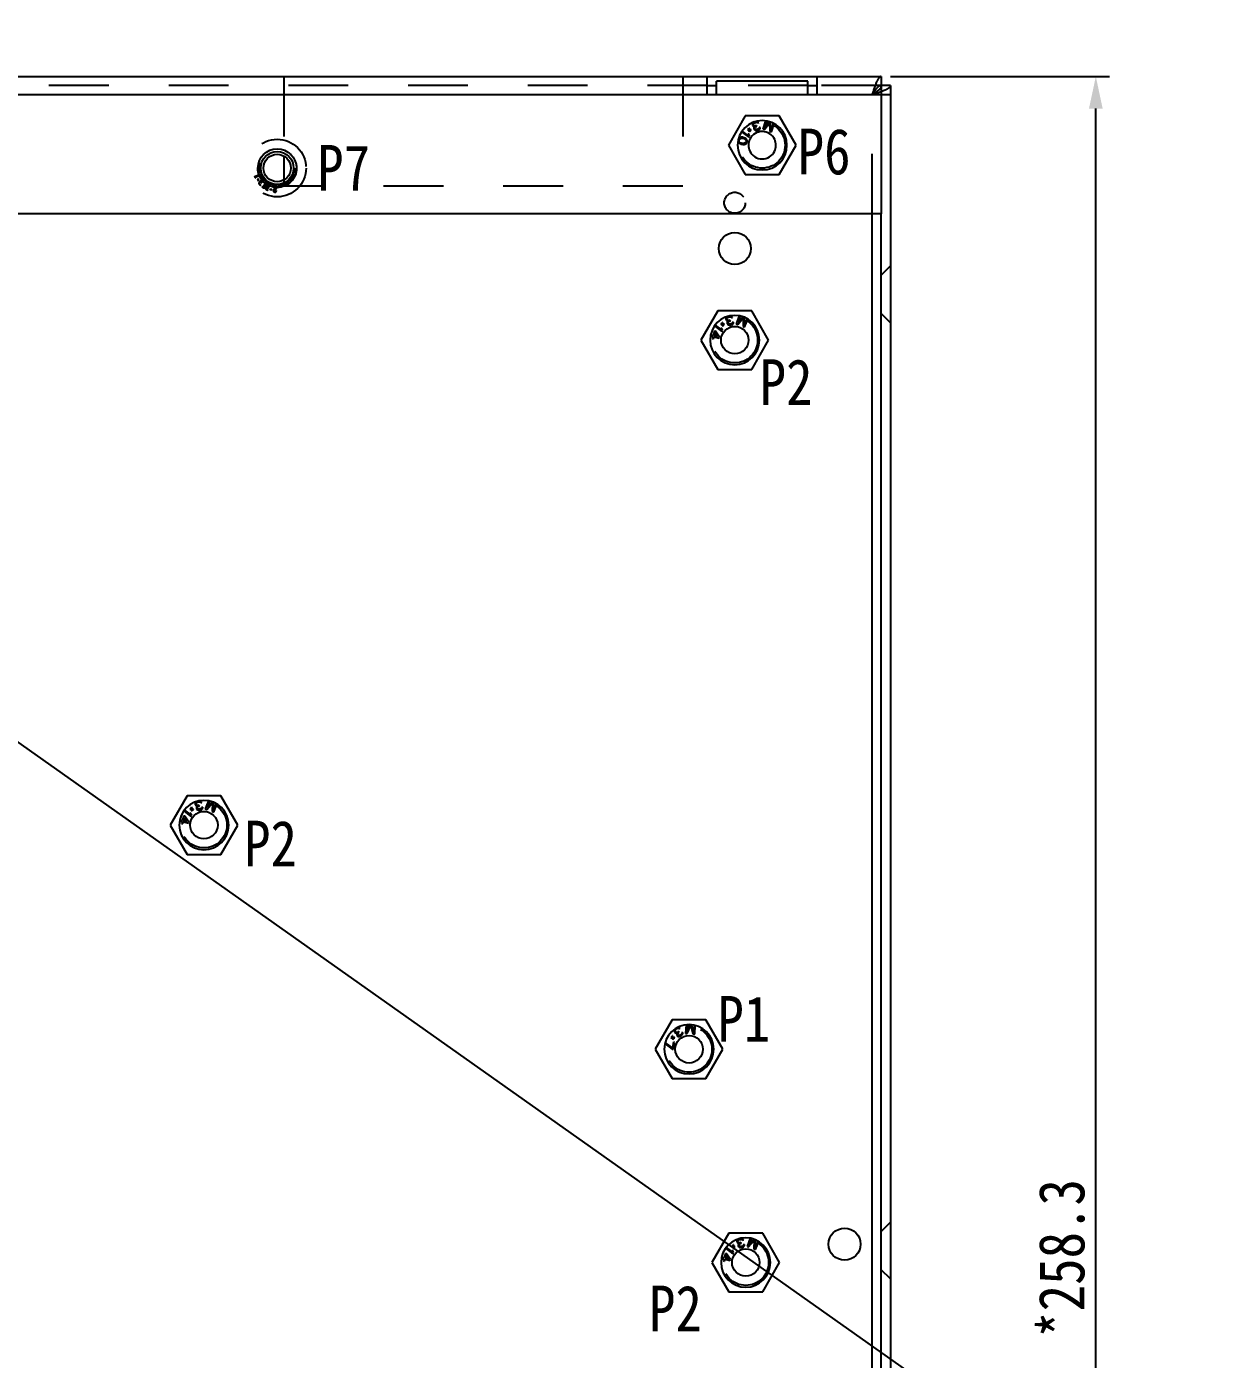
# Model space of a CAD drawing. Header units: millimetres. Extents: x 1262 to 3787, y 0 to 841.
# Drawn here: x 1732.2 to 1862.4, y 441.8 to 587.5 of the extents above; entities that cross this region are included whole.
import ezdxf

# ---------------------------------------------------------------- set-up
doc = ezdxf.new("R2010")
doc.units = ezdxf.units.MM
doc.header["$LTSCALE"] = 65.395
doc.header["$PDMODE"] = 3
doc.header["$PDSIZE"] = 8
doc.linetypes.add('HIDDEN', pattern=[0.2, 0.1, -0.1])
doc.layers.get('0').update_dxf_attribs({"linetype": 'CONTINUOUS'})
doc.layers.get('Defpoints').update_dxf_attribs({"linetype": 'CONTINUOUS'})
doc.layers.add('02___PRT_ALL_AXES', color=7, linetype='CONTINUOUS')
doc.layers.add('DEFAULT_2', color=8, linetype='HIDDEN')
doc.styles.get("Standard").update_dxf_attribs({"font": 'txt', "width": 0.85})
doc.dimstyles.new('DIMSTYLE_1', dxfattribs={"dimtxt": 5, "dimasz": 3.5, "dimexe": 1.5, "dimexo": 1, "dimgap": 1.25, "dimtad": 1, "dimdsep": 46, "dimtxsty": 'Standard', "dimblk": '_FILLED', "dimblk1": '_FILLED', "dimblk2": '_FILLED', "dimcen": 0.09, "dimadec": 0, "dimazin": 0, "dimtp": 0.01, "dimtm": 0.01, "dimtfac": 1, "dimtofl": 0, "dimtmove": 0, "dimatfit": 3, "dimldrblk": '_FILLED', "dimfxl": 1, "dimtolj": 1, "dimarcsym": 0})

# ---------------------------------------------------------------- blocks, each defined once
blk = doc.blocks.new('_FILLED')
at = {"color": 0, "linetype": 'ByBlock'}
blk.add_solid([(0, 0), (-1, 0.214), (-1, -0.214)], dxfattribs=at)
blk = doc.blocks.new('*D2')
at = {"color": 0, "linetype": 'Continuous', "lineweight": -2, "transparency": 16777216}
for p, q in [((1826.58, 582), (1850.53, 582)), ((1849.03, 327.2), (1849.03, 578.5)), ((1825.58, 323.7), (1850.53, 323.7))]:
    blk.add_line(p, q, dxfattribs=at)
at = {"layer": 'Defpoints', "color": 0, "linetype": 'Continuous', "transparency": 16777216}
for p in [(1825.58, 582), (1849.03, 582), (1824.58, 323.7)]:
    blk.add_point(p, dxfattribs=at)
at = {"color": 0, "linetype": 'Continuous', "lineweight": -2, "transparency": 16777216, "xscale": 3.5, "yscale": 3.5, "zscale": 3.5}
for p, rotation in [((1849.03, 582), 90), ((1849.03, 323.7), 270)]:
    blk.add_blockref('_FILLED', p, dxfattribs=dict(at, rotation=rotation))
at = {"color": 0, "linetype": 'Continuous', "transparency": 16777216, "insert": (1842.78, 452.85), "char_height": 5, "width": 25.5, "attachment_point": 2, "rotation": 90}
blk.add_mtext('\\A1;*258.3', dxfattribs=at)

msp = doc.modelspace()

# ---------------------------------------------------------------- linework, layer by layer
msp.add_line((1262.236, 841), (2451.236, 0))
at = {"color": 3, "linetype": 'Continuous'}
for p, q in [((1413.581, 582.004), (1825.581, 582.004)), ((1806.581, 580.004), (1806.581, 582.004)), ((1817.581, 581.504), (1807.581, 581.504)), ((1807.581, 580.004), (1807.581, 581.504)), ((1817.581, 580.004), (1817.581, 581.504)), ((1818.581, 580.004), (1818.581, 582.004)), ((1825.581, 582.004), (1825.581, 567.004)), ((1825.581, 580.004), (1413.581, 580.004)), ((1826.581, 581.004), (1826.581, 324.704))]:
    msp.add_line(p, q, dxfattribs=at)
at = {"color": 7, "linetype": 'Continuous'}
for p, q in [((1806.581, 581.004), (1807.581, 581.004)), ((1817.581, 581.004), (1818.581, 581.004)), ((1826.581, 581.004), (1825.581, 581.004)), ((1826.581, 580.004), (1825.581, 580.004)), ((1811.503, 576.808), (1811.502, 576.741)), ((1811.502, 576.741), (1811.527, 576.659)), ((1811.525, 576.881), (1811.503, 576.808)), ((1811.572, 576.94), (1811.525, 576.881)), ((1811.639, 577.005), (1811.572, 576.94)), ((1811.602, 576.771), (1811.609, 576.818)), ((1811.627, 576.69), (1811.602, 576.771)), ((1811.609, 576.818), (1811.637, 576.871)), ((1811.637, 576.871), (1811.67, 576.903)), ((1811.708, 577.047), (1811.639, 577.005)), ((1811.67, 576.903), (1811.764, 576.954)), ((1811.764, 576.954), (1811.883, 576.991)), ((1811.958, 577.102), (1811.878, 577.099)), ((1811.883, 576.991), (1811.989, 577.001)), ((1812.05, 577.086), (1811.958, 577.102)), ((1811.989, 577.001), (1812.035, 576.993)), ((1812.035, 576.993), (1812.088, 576.964)), ((1812.122, 577.064), (1812.05, 577.086)), ((1812.088, 576.964), (1812.12, 576.929)), ((1812.12, 576.929), (1812.22, 576.96)), ((1812.181, 577.015), (1812.122, 577.064)), ((1812.22, 576.96), (1812.181, 577.015)), ((1812.931, 577.169), (1812.635, 576.263)), ((1812.813, 576.205), (1813.388, 576.957)), ((1813.057, 577.15), (1812.82, 576.426)), ((1813.341, 577.083), (1812.82, 576.426)), ((1813.388, 576.957), (1813.407, 576.01)), ((1813.532, 576.193), (1813.5, 577.03)), ((1813.769, 576.916), (1813.532, 576.193)), ((1813.585, 575.952), (1813.882, 576.858)), ((1810.079, 575.288), (1809.994, 575.2)), ((1810.155, 575.335), (1810.079, 575.288)), ((1810.149, 575.208), (1810.292, 575.261)), ((1810.248, 575.357), (1810.155, 575.335)), ((1810.314, 575.363), (1810.248, 575.357)), ((1810.292, 575.261), (1810.421, 575.254)), ((1810.303, 575.941), (1811.118, 575.367)), ((1810.423, 575.36), (1810.314, 575.363)), ((1811.051, 575.567), (1810.372, 576.045)), ((1810.421, 575.254), (1810.566, 575.221)), ((1810.61, 575.318), (1810.423, 575.36)), ((1810.709, 575.275), (1810.61, 575.318)), ((1810.767, 575.24), (1810.709, 575.275)), ((1810.972, 576.192), (1810.97, 576.162)), ((1810.97, 576.162), (1811.148, 576.148)), ((1811.121, 576.18), (1810.972, 576.192)), ((1811.14, 575.657), (1811.001, 575.755)), ((1811.001, 575.755), (1811.051, 575.567)), ((1811.055, 576.32), (1811.023, 576.292)), ((1811.023, 576.292), (1811.121, 576.18)), ((1811.152, 576.207), (1811.055, 576.32)), ((1811.118, 575.367), (1811.19, 575.47)), ((1811.148, 576.148), (1811.138, 575.969)), ((1811.138, 575.969), (1811.167, 575.967)), ((1811.19, 575.47), (1811.14, 575.657)), ((1811.161, 576.356), (1811.152, 576.207)), ((1811.191, 576.353), (1811.161, 576.356)), ((1811.167, 575.967), (1811.176, 576.115)), ((1811.176, 576.115), (1811.274, 576.003)), ((1811.18, 576.175), (1811.191, 576.353)), ((1811.358, 576.16), (1811.18, 576.175)), ((1811.208, 576.143), (1811.356, 576.131)), ((1811.305, 576.03), (1811.208, 576.143)), ((1811.274, 576.003), (1811.305, 576.03)), ((1811.356, 576.131), (1811.358, 576.16)), ((1811.527, 576.659), (1811.572, 576.584)), ((1811.572, 576.584), (1811.63, 576.535)), ((1811.691, 576.621), (1811.627, 576.69)), ((1811.63, 576.535), (1811.742, 576.525)), ((1811.681, 576.44), (1811.66, 576.366)), ((1811.66, 576.366), (1811.665, 576.279)), ((1811.665, 576.279), (1811.677, 576.238)), ((1811.677, 576.238), (1811.722, 576.163)), ((1811.742, 576.525), (1811.681, 576.44)), ((1811.764, 576.598), (1811.691, 576.621)), ((1811.722, 576.163), (1811.827, 576.106)), ((1811.889, 576.614), (1811.764, 576.598)), ((1811.765, 576.309), (1811.78, 576.403)), ((1811.777, 576.269), (1811.765, 576.309)), ((1811.836, 576.22), (1811.777, 576.269)), ((1811.78, 576.403), (1811.807, 576.456)), ((1811.807, 576.456), (1811.914, 576.533)), ((1811.827, 576.106), (1811.919, 576.089)), ((1811.908, 576.197), (1811.836, 576.22)), ((1811.969, 576.639), (1811.889, 576.614)), ((1812.014, 576.207), (1811.908, 576.197)), ((1811.914, 576.533), (1811.994, 576.557)), ((1811.919, 576.089), (1812.065, 576.112)), ((1811.994, 576.557), (1811.969, 576.639)), ((1812.093, 576.232), (1812.014, 576.207)), ((1812.065, 576.112), (1812.104, 576.124)), ((1812.187, 576.282), (1812.093, 576.232)), ((1812.104, 576.124), (1812.238, 576.187)), ((1812.234, 576.341), (1812.187, 576.282)), ((1812.255, 576.415), (1812.234, 576.341)), ((1812.238, 576.187), (1812.305, 576.252)), ((1812.355, 576.445), (1812.255, 576.415)), ((1812.305, 576.252), (1812.36, 576.358)), ((1812.36, 576.358), (1812.355, 576.445)), ((1812.635, 576.263), (1812.813, 576.205)), ((1813.407, 576.01), (1813.585, 575.952)), ((1809.946, 575.083), (1809.94, 574.956)), ((1809.94, 574.956), (1809.979, 574.84)), ((1809.994, 575.2), (1809.946, 575.083)), ((1809.979, 574.84), (1810.028, 574.765)), ((1810.028, 574.765), (1810.102, 574.706)), ((1810.048, 574.953), (1810.05, 575.059)), ((1810.076, 574.883), (1810.048, 574.953)), ((1810.05, 575.059), (1810.094, 575.156)), ((1810.182, 574.773), (1810.076, 574.883)), ((1810.094, 575.156), (1810.149, 575.208)), ((1810.102, 574.706), (1810.159, 574.672)), ((1810.159, 574.672), (1810.259, 574.628)), ((1810.302, 574.725), (1810.182, 574.773)), ((1810.259, 574.628), (1810.446, 574.586)), ((1810.448, 574.693), (1810.302, 574.725)), ((1810.446, 574.586), (1810.554, 574.583)), ((1810.577, 574.685), (1810.448, 574.693)), ((1810.554, 574.583), (1810.621, 574.59)), ((1810.566, 575.221), (1810.686, 575.173)), ((1810.719, 574.738), (1810.577, 574.685)), ((1810.621, 574.59), (1810.713, 574.612)), ((1810.686, 575.173), (1810.792, 575.064)), ((1810.713, 574.612), (1810.789, 574.659)), ((1810.775, 574.79), (1810.719, 574.738)), ((1810.841, 575.181), (1810.767, 575.24)), ((1810.818, 574.887), (1810.775, 574.79)), ((1810.789, 574.659), (1810.874, 574.746)), ((1810.792, 575.064), (1810.82, 574.993)), ((1810.82, 574.993), (1810.818, 574.887)), ((1810.889, 575.106), (1810.841, 575.181)), ((1810.874, 574.746), (1810.922, 574.864)), ((1810.929, 574.99), (1810.889, 575.106)), ((1810.922, 574.864), (1810.929, 574.99)), ((1760.301, 573.319), (1760.301, 570.688)), ((1824.581, 325.704), (1824.581, 567.004)), ((1825.581, 323.704), (1825.581, 567.004)), ((1808.105, 554.353), (1807.451, 554.863)), ((1808.057, 554.98), (1808.054, 554.951)), ((1808.054, 554.951), (1808.231, 554.928)), ((1808.205, 554.961), (1808.057, 554.98)), ((1808.146, 555.104), (1808.113, 555.078)), ((1808.113, 555.078), (1808.205, 554.961)), ((1808.238, 554.987), (1808.146, 555.104)), ((1808.231, 554.928), (1808.212, 554.75)), ((1808.254, 555.135), (1808.238, 554.987)), ((1808.241, 554.746), (1808.258, 554.894)), ((1808.284, 555.131), (1808.254, 555.135)), ((1808.258, 554.894), (1808.349, 554.777)), ((1808.264, 554.953), (1808.284, 555.131)), ((1808.441, 554.93), (1808.264, 554.953)), ((1808.29, 554.92), (1808.438, 554.9)), ((1808.382, 554.803), (1808.29, 554.92)), ((1808.438, 554.9), (1808.441, 554.93)), ((1808.618, 555.57), (1808.614, 555.503)), ((1808.614, 555.503), (1808.635, 555.42)), ((1808.643, 555.642), (1808.618, 555.57)), ((1808.635, 555.42), (1808.676, 555.343)), ((1808.693, 555.698), (1808.643, 555.642)), ((1808.676, 555.343), (1808.732, 555.291)), ((1808.764, 555.76), (1808.693, 555.698)), ((1808.715, 555.528), (1808.724, 555.575)), ((1808.736, 555.446), (1808.715, 555.528)), ((1808.724, 555.575), (1808.754, 555.626)), ((1808.732, 555.291), (1808.843, 555.275)), ((1808.797, 555.373), (1808.736, 555.446)), ((1808.778, 555.193), (1808.753, 555.121)), ((1808.753, 555.121), (1808.754, 555.033)), ((1808.754, 555.626), (1808.79, 555.657)), ((1808.754, 555.033), (1808.764, 554.992)), ((1808.834, 555.798), (1808.764, 555.76)), ((1808.764, 554.992), (1808.805, 554.915)), ((1808.843, 555.275), (1808.778, 555.193)), ((1808.79, 555.657), (1808.885, 555.703)), ((1808.868, 555.347), (1808.797, 555.373)), ((1808.805, 554.915), (1808.907, 554.853)), ((1808.855, 555.059), (1808.874, 555.152)), ((1808.865, 555.018), (1808.855, 555.059)), ((1808.921, 554.966), (1808.865, 555.018)), ((1808.994, 555.357), (1808.868, 555.347)), ((1808.874, 555.152), (1808.904, 555.203)), ((1808.885, 555.703), (1809.007, 555.734)), ((1808.904, 555.203), (1809.015, 555.275)), ((1808.992, 554.94), (1808.921, 554.966)), ((1809.098, 554.945), (1808.992, 554.94)), ((1809.075, 555.378), (1808.994, 555.357)), ((1809.087, 555.842), (1809.007, 555.842)), ((1809.007, 555.734), (1809.113, 555.738)), ((1809.015, 555.275), (1809.096, 555.295)), ((1809.096, 555.295), (1809.075, 555.378)), ((1809.178, 555.821), (1809.087, 555.842)), ((1809.179, 554.965), (1809.098, 554.945)), ((1809.113, 555.738), (1809.158, 555.728)), ((1809.145, 554.847), (1809.185, 554.857)), ((1809.158, 555.728), (1809.209, 555.697)), ((1809.249, 555.795), (1809.178, 555.821)), ((1809.275, 555.011), (1809.179, 554.965)), ((1809.185, 554.857), (1809.321, 554.913)), ((1809.209, 555.697), (1809.24, 555.661)), ((1809.24, 555.661), (1809.341, 555.686)), ((1809.305, 555.743), (1809.249, 555.795)), ((1809.325, 555.068), (1809.275, 555.011)), ((1809.341, 555.686), (1809.305, 555.743)), ((1809.321, 554.913), (1809.392, 554.975)), ((1809.35, 555.14), (1809.325, 555.068)), ((1809.451, 555.165), (1809.35, 555.14)), ((1809.392, 554.975), (1809.451, 555.078)), ((1809.451, 555.078), (1809.451, 555.165)), ((1810.062, 555.86), (1809.721, 554.97)), ((1809.721, 554.97), (1809.897, 554.903)), ((1809.897, 554.903), (1810.508, 555.626)), ((1810.186, 555.835), (1809.914, 555.124)), ((1810.467, 555.754), (1809.914, 555.124)), ((1810.508, 555.626), (1810.48, 554.68)), ((1810.615, 554.856), (1810.624, 555.694)), ((1810.887, 555.567), (1810.615, 554.856)), ((1810.655, 554.613), (1810.996, 555.503)), ((1806.919, 553.655), (1807.2, 553.584)), ((1807.23, 553.706), (1806.943, 553.778)), ((1807.2, 553.584), (1807.149, 553.382)), ((1807.352, 554.191), (1807.23, 553.706)), ((1807.273, 553.351), (1807.324, 553.553)), ((1807.324, 553.553), (1807.881, 553.414)), ((1807.475, 554.16), (1807.352, 554.191)), ((1807.354, 553.675), (1807.44, 554.018)), ((1807.746, 553.577), (1807.354, 553.675)), ((1807.376, 554.762), (1808.163, 554.15)), ((1807.44, 554.018), (1807.746, 553.577)), ((1807.911, 553.535), (1807.475, 554.16)), ((1807.881, 553.414), (1807.911, 553.535)), ((1808.199, 554.438), (1808.065, 554.543)), ((1808.065, 554.543), (1808.105, 554.353)), ((1808.163, 554.15), (1808.24, 554.248)), ((1808.24, 554.248), (1808.199, 554.438)), ((1808.212, 554.75), (1808.241, 554.746)), ((1808.349, 554.777), (1808.382, 554.803)), ((1808.907, 554.853), (1808.998, 554.832)), ((1808.998, 554.832), (1809.145, 554.847)), ((1810.48, 554.68), (1810.655, 554.613)), ((1807.149, 553.382), (1807.273, 553.351)), ((1750.618, 502.57), (1750.614, 502.503)), ((1750.614, 502.503), (1750.635, 502.42)), ((1750.643, 502.642), (1750.618, 502.57)), ((1750.693, 502.698), (1750.643, 502.642)), ((1750.764, 502.76), (1750.693, 502.698)), ((1750.715, 502.528), (1750.724, 502.575)), ((1750.736, 502.446), (1750.715, 502.528)), ((1750.724, 502.575), (1750.754, 502.626)), ((1750.797, 502.373), (1750.736, 502.446)), ((1750.754, 502.626), (1750.79, 502.657)), ((1750.834, 502.798), (1750.764, 502.76)), ((1750.79, 502.657), (1750.885, 502.703)), ((1750.885, 502.703), (1751.007, 502.734)), ((1751.087, 502.842), (1751.007, 502.842)), ((1751.007, 502.734), (1751.113, 502.738)), ((1751.178, 502.821), (1751.087, 502.842)), ((1751.113, 502.738), (1751.158, 502.728)), ((1751.158, 502.728), (1751.209, 502.697)), ((1751.249, 502.795), (1751.178, 502.821)), ((1751.209, 502.697), (1751.24, 502.661)), ((1751.24, 502.661), (1751.341, 502.686)), ((1751.305, 502.743), (1751.249, 502.795)), ((1751.341, 502.686), (1751.305, 502.743)), ((1752.062, 502.86), (1751.721, 501.97)), ((1751.897, 501.903), (1752.508, 502.626)), ((1752.186, 502.835), (1751.914, 502.124)), ((1752.467, 502.754), (1751.914, 502.124)), ((1752.508, 502.626), (1752.48, 501.68)), ((1752.615, 501.856), (1752.624, 502.694)), ((1752.887, 502.567), (1752.615, 501.856)), ((1752.655, 501.613), (1752.996, 502.503)), ((1749.352, 501.191), (1749.23, 500.706)), ((1749.475, 501.16), (1749.352, 501.191)), ((1749.354, 500.675), (1749.44, 501.018)), ((1749.376, 501.762), (1750.163, 501.15)), ((1749.44, 501.018), (1749.746, 500.577)), ((1750.105, 501.353), (1749.451, 501.863)), ((1749.911, 500.535), (1749.475, 501.16)), ((1750.057, 501.98), (1750.054, 501.951)), ((1750.054, 501.951), (1750.231, 501.928)), ((1750.205, 501.961), (1750.057, 501.98)), ((1750.199, 501.438), (1750.065, 501.543)), ((1750.065, 501.543), (1750.105, 501.353)), ((1750.146, 502.104), (1750.113, 502.078)), ((1750.113, 502.078), (1750.205, 501.961)), ((1750.238, 501.987), (1750.146, 502.104)), ((1750.163, 501.15), (1750.24, 501.248)), ((1750.24, 501.248), (1750.199, 501.438)), ((1750.231, 501.928), (1750.212, 501.75)), ((1750.212, 501.75), (1750.241, 501.746)), ((1750.254, 502.135), (1750.238, 501.987)), ((1750.241, 501.746), (1750.258, 501.894)), ((1750.284, 502.131), (1750.254, 502.135)), ((1750.258, 501.894), (1750.349, 501.777)), ((1750.264, 501.953), (1750.284, 502.131)), ((1750.441, 501.93), (1750.264, 501.953)), ((1750.29, 501.92), (1750.438, 501.9)), ((1750.382, 501.803), (1750.29, 501.92)), ((1750.349, 501.777), (1750.382, 501.803)), ((1750.438, 501.9), (1750.441, 501.93)), ((1750.635, 502.42), (1750.676, 502.343)), ((1750.676, 502.343), (1750.732, 502.291)), ((1750.732, 502.291), (1750.843, 502.275)), ((1750.778, 502.193), (1750.753, 502.121)), ((1750.753, 502.121), (1750.754, 502.033)), ((1750.754, 502.033), (1750.764, 501.992)), ((1750.764, 501.992), (1750.805, 501.915)), ((1750.843, 502.275), (1750.778, 502.193)), ((1750.868, 502.347), (1750.797, 502.373)), ((1750.805, 501.915), (1750.907, 501.853)), ((1750.855, 502.059), (1750.874, 502.152)), ((1750.865, 502.018), (1750.855, 502.059)), ((1750.921, 501.966), (1750.865, 502.018)), ((1750.994, 502.357), (1750.868, 502.347)), ((1750.874, 502.152), (1750.904, 502.203)), ((1750.904, 502.203), (1751.015, 502.275)), ((1750.907, 501.853), (1750.998, 501.832)), ((1750.992, 501.94), (1750.921, 501.966)), ((1751.098, 501.945), (1750.992, 501.94)), ((1751.075, 502.378), (1750.994, 502.357)), ((1750.998, 501.832), (1751.145, 501.847)), ((1751.015, 502.275), (1751.096, 502.295)), ((1751.096, 502.295), (1751.075, 502.378)), ((1751.179, 501.965), (1751.098, 501.945)), ((1751.145, 501.847), (1751.185, 501.857)), ((1751.275, 502.011), (1751.179, 501.965)), ((1751.185, 501.857), (1751.321, 501.913)), ((1751.325, 502.068), (1751.275, 502.011)), ((1751.321, 501.913), (1751.392, 501.975)), ((1751.35, 502.14), (1751.325, 502.068)), ((1751.451, 502.165), (1751.35, 502.14)), ((1751.392, 501.975), (1751.451, 502.078)), ((1751.451, 502.078), (1751.451, 502.165)), ((1751.721, 501.97), (1751.897, 501.903)), ((1752.48, 501.68), (1752.655, 501.613)), ((1748.919, 500.655), (1749.2, 500.584)), ((1749.23, 500.706), (1748.943, 500.778)), ((1749.2, 500.584), (1749.149, 500.382)), ((1749.149, 500.382), (1749.273, 500.351)), ((1749.273, 500.351), (1749.324, 500.553)), ((1749.324, 500.553), (1749.881, 500.414)), ((1749.746, 500.577), (1749.354, 500.675)), ((1749.881, 500.414), (1749.911, 500.535)), ((1802.976, 477.765), (1802.974, 477.689)), ((1802.974, 477.689), (1802.989, 477.624)), ((1803.008, 477.834), (1802.976, 477.765)), ((1803.058, 477.913), (1803.008, 477.834)), ((1803.114, 477.97), (1803.058, 477.913)), ((1803.074, 477.725), (1803.088, 477.782)), ((1803.078, 477.677), (1803.074, 477.725)), ((1803.122, 477.604), (1803.078, 477.677)), ((1803.088, 477.782), (1803.112, 477.822)), ((1803.112, 477.822), (1803.191, 477.894)), ((1803.191, 477.894), (1803.298, 477.958)), ((1803.343, 478.085), (1803.267, 478.062)), ((1803.298, 477.958), (1803.398, 477.994)), ((1803.437, 478.092), (1803.343, 478.085)), ((1803.398, 477.994), (1803.445, 477.997)), ((1803.512, 478.087), (1803.437, 478.092)), ((1803.445, 477.997), (1803.502, 477.982)), ((1803.502, 477.982), (1803.542, 477.956)), ((1803.581, 478.054), (1803.512, 478.087)), ((1803.542, 477.956), (1803.631, 478.01)), ((1803.631, 478.01), (1803.581, 478.054)), ((1804.271, 478.386), (1804.203, 477.435)), ((1804.69, 478.401), (1804.343, 477.638)), ((1804.397, 478.397), (1804.343, 477.638)), ((1804.39, 477.422), (1804.766, 478.291)), ((1804.766, 478.291), (1805.014, 477.377)), ((1805.091, 477.585), (1804.857, 478.389)), ((1805.146, 478.344), (1805.091, 477.585)), ((1805.201, 477.364), (1805.269, 478.314)), ((1801.956, 476.335), (1802.736, 475.733)), ((1802.764, 475.855), (1801.987, 476.454)), ((1802.755, 476.987), (1802.608, 476.962)), ((1802.608, 476.962), (1802.613, 476.933)), ((1802.613, 476.933), (1802.789, 476.962)), ((1802.657, 477.106), (1802.633, 477.072)), ((1802.633, 477.072), (1802.755, 476.987)), ((1802.779, 477.021), (1802.657, 477.106)), ((1802.781, 477.172), (1802.751, 477.167)), ((1802.751, 477.167), (1802.779, 477.021)), ((1802.9, 476.465), (1802.764, 475.855)), ((1802.813, 476.996), (1802.781, 477.172)), ((1802.789, 476.962), (1802.822, 476.787)), ((1802.99, 477.025), (1802.813, 476.996)), ((1802.822, 476.787), (1802.852, 476.791)), ((1802.824, 476.938), (1802.946, 476.852)), ((1802.852, 476.791), (1802.824, 476.938)), ((1802.84, 475.71), (1803.004, 476.441)), ((1802.848, 476.972), (1802.995, 476.996)), ((1802.97, 476.886), (1802.848, 476.972)), ((1803.004, 476.441), (1802.9, 476.465)), ((1802.946, 476.852), (1802.97, 476.886)), ((1802.989, 477.624), (1803.033, 477.551)), ((1802.995, 476.996), (1802.99, 477.025)), ((1803.033, 477.551), (1803.094, 477.489)), ((1803.094, 477.489), (1803.163, 477.455)), ((1803.201, 477.553), (1803.122, 477.604)), ((1803.163, 477.455), (1803.274, 477.472)), ((1803.277, 477.549), (1803.201, 477.553)), ((1803.236, 477.375), (1803.233, 477.299)), ((1803.233, 477.299), (1803.259, 477.215)), ((1803.274, 477.472), (1803.236, 477.375)), ((1803.259, 477.215), (1803.281, 477.179)), ((1803.395, 477.595), (1803.277, 477.549)), ((1803.281, 477.179), (1803.342, 477.116)), ((1803.34, 477.363), (1803.354, 477.421)), ((1803.348, 477.269), (1803.34, 477.363)), ((1803.342, 477.116), (1803.458, 477.086)), ((1803.37, 477.232), (1803.348, 477.269)), ((1803.354, 477.421), (1803.439, 477.522)), ((1803.439, 477.199), (1803.37, 477.232)), ((1803.466, 477.638), (1803.395, 477.595)), ((1803.439, 477.522), (1803.51, 477.565)), ((1803.514, 477.195), (1803.439, 477.199)), ((1803.458, 477.086), (1803.551, 477.093)), ((1803.51, 477.565), (1803.466, 477.638)), ((1803.614, 477.23), (1803.514, 477.195)), ((1803.551, 477.093), (1803.687, 477.15)), ((1803.686, 477.273), (1803.614, 477.23)), ((1803.764, 477.345), (1803.686, 477.273)), ((1803.687, 477.15), (1803.723, 477.171)), ((1803.723, 477.171), (1803.837, 477.265)), ((1803.796, 477.414), (1803.764, 477.345)), ((1803.798, 477.49), (1803.796, 477.414)), ((1803.888, 477.544), (1803.798, 477.49)), ((1803.837, 477.265), (1803.886, 477.344)), ((1803.886, 477.344), (1803.914, 477.46)), ((1803.914, 477.46), (1803.888, 477.544)), ((1804.203, 477.435), (1804.39, 477.422)), ((1805.014, 477.377), (1805.201, 477.364)), ((1802.736, 475.733), (1802.84, 475.71)), ((1809.818, 454.77), (1809.814, 454.703)), ((1809.814, 454.703), (1809.835, 454.62)), ((1809.843, 454.842), (1809.818, 454.77)), ((1809.835, 454.62), (1809.876, 454.543)), ((1809.893, 454.898), (1809.843, 454.842)), ((1809.876, 454.543), (1809.932, 454.491)), ((1809.964, 454.96), (1809.893, 454.898)), ((1809.915, 454.728), (1809.924, 454.775)), ((1809.936, 454.646), (1809.915, 454.728)), ((1809.924, 454.775), (1809.954, 454.826)), ((1809.932, 454.491), (1810.043, 454.475)), ((1809.997, 454.573), (1809.936, 454.646)), ((1809.978, 454.393), (1809.953, 454.321)), ((1809.954, 454.826), (1809.99, 454.857)), ((1810.034, 454.998), (1809.964, 454.96)), ((1810.043, 454.475), (1809.978, 454.393)), ((1809.99, 454.857), (1810.085, 454.903)), ((1810.068, 454.547), (1809.997, 454.573)), ((1810.194, 454.557), (1810.068, 454.547)), ((1810.074, 454.352), (1810.104, 454.403)), ((1810.085, 454.903), (1810.207, 454.934)), ((1810.104, 454.403), (1810.215, 454.475)), ((1810.275, 454.578), (1810.194, 454.557)), ((1810.287, 455.042), (1810.207, 455.042)), ((1810.207, 454.934), (1810.313, 454.938)), ((1810.215, 454.475), (1810.296, 454.495)), ((1810.296, 454.495), (1810.275, 454.578)), ((1810.378, 455.021), (1810.287, 455.042)), ((1810.313, 454.938), (1810.358, 454.928)), ((1810.358, 454.928), (1810.409, 454.897)), ((1810.449, 454.995), (1810.378, 455.021)), ((1810.409, 454.897), (1810.44, 454.861)), ((1810.44, 454.861), (1810.541, 454.886)), ((1810.505, 454.943), (1810.449, 454.995)), ((1810.541, 454.886), (1810.505, 454.943)), ((1811.262, 455.06), (1810.921, 454.17)), ((1811.097, 454.103), (1811.708, 454.826)), ((1811.386, 455.035), (1811.114, 454.324)), ((1811.667, 454.954), (1811.114, 454.324)), ((1811.708, 454.826), (1811.68, 453.88)), ((1811.815, 454.056), (1811.824, 454.894)), ((1812.087, 454.767), (1811.815, 454.056)), ((1811.855, 453.813), (1812.196, 454.703)), ((1808.43, 452.906), (1808.143, 452.978)), ((1808.552, 453.391), (1808.43, 452.906)), ((1808.675, 453.36), (1808.552, 453.391)), ((1808.554, 452.875), (1808.64, 453.218)), ((1808.576, 453.962), (1809.363, 453.35)), ((1808.64, 453.218), (1808.946, 452.777)), ((1809.305, 453.553), (1808.651, 454.063)), ((1809.111, 452.735), (1808.675, 453.36)), ((1809.257, 454.18), (1809.254, 454.151)), ((1809.254, 454.151), (1809.431, 454.128)), ((1809.405, 454.161), (1809.257, 454.18)), ((1809.399, 453.638), (1809.265, 453.743)), ((1809.265, 453.743), (1809.305, 453.553)), ((1809.346, 454.304), (1809.313, 454.278)), ((1809.313, 454.278), (1809.405, 454.161)), ((1809.438, 454.187), (1809.346, 454.304)), ((1809.363, 453.35), (1809.44, 453.448)), ((1809.44, 453.448), (1809.399, 453.638)), ((1809.431, 454.128), (1809.412, 453.95)), ((1809.412, 453.95), (1809.441, 453.946)), ((1809.454, 454.335), (1809.438, 454.187)), ((1809.441, 453.946), (1809.458, 454.094)), ((1809.484, 454.331), (1809.454, 454.335)), ((1809.458, 454.094), (1809.549, 453.977)), ((1809.464, 454.153), (1809.484, 454.331)), ((1809.641, 454.13), (1809.464, 454.153)), ((1809.49, 454.12), (1809.638, 454.1)), ((1809.582, 454.003), (1809.49, 454.12)), ((1809.549, 453.977), (1809.582, 454.003)), ((1809.638, 454.1), (1809.641, 454.13)), ((1809.953, 454.321), (1809.954, 454.233)), ((1809.954, 454.233), (1809.964, 454.192)), ((1809.964, 454.192), (1810.005, 454.115)), ((1810.005, 454.115), (1810.107, 454.053)), ((1810.055, 454.259), (1810.074, 454.352)), ((1810.065, 454.218), (1810.055, 454.259)), ((1810.121, 454.166), (1810.065, 454.218)), ((1810.107, 454.053), (1810.198, 454.032)), ((1810.192, 454.14), (1810.121, 454.166)), ((1810.298, 454.145), (1810.192, 454.14)), ((1810.198, 454.032), (1810.345, 454.047)), ((1810.379, 454.165), (1810.298, 454.145)), ((1810.345, 454.047), (1810.385, 454.057)), ((1810.475, 454.211), (1810.379, 454.165)), ((1810.385, 454.057), (1810.521, 454.113)), ((1810.525, 454.268), (1810.475, 454.211)), ((1810.521, 454.113), (1810.592, 454.175)), ((1810.55, 454.34), (1810.525, 454.268)), ((1810.651, 454.365), (1810.55, 454.34)), ((1810.592, 454.175), (1810.651, 454.278)), ((1810.651, 454.278), (1810.651, 454.365)), ((1810.921, 454.17), (1811.097, 454.103)), ((1811.68, 453.88), (1811.855, 453.813)), ((1808.119, 452.855), (1808.4, 452.784)), ((1808.4, 452.784), (1808.349, 452.582)), ((1808.349, 452.582), (1808.473, 452.551)), ((1808.473, 452.551), (1808.524, 452.753)), ((1808.524, 452.753), (1809.081, 452.614)), ((1808.946, 452.777), (1808.554, 452.875)), ((1809.081, 452.614), (1809.111, 452.735))]:
    msp.add_line(p, q, dxfattribs=at)
for radius in [1.8, 1.5]:
    msp.add_circle((1759.581, 572.004), radius, dxfattribs=at)
for centre in [(1812.581, 574.492), (1809.581, 553.204), (1751.581, 500.204), (1804.581, 475.704), (1810.781, 452.404)]:
    msp.add_arc(centre, 2.7, 0, 180, dxfattribs=at)
at = {"layer": '02___PRT_ALL_AXES', "color": 3, "linetype": 'Continuous'}
msp.add_line((1825.581, 567.004), (1442.883, 567.004), dxfattribs=at)
msp.add_circle((1759.581, 572.004), 2.1, dxfattribs=at)
at = {"layer": '02___PRT_ALL_AXES', "color": 8, "linetype": 'HIDDEN'}
msp.add_circle((1809.581, 568.204), 1.15, dxfattribs=at)
at = {"layer": '02___PRT_ALL_AXES', "color": 7, "linetype": 'Continuous'}
for centre, radius in [((1809.581, 563.204), 1.75), ((1809.581, 553.204), 1.5), ((1751.581, 500.204), 1.5), ((1804.581, 475.704), 1.5), ((1821.581, 454.404), 1.75), ((1810.781, 452.404), 1.5)]:
    msp.add_circle(centre, radius, dxfattribs=at)
for centre, radius, start, end in [((1812.581, 574.492), 1.5, 24.88523, 153.67813), ((1812.581, 574.492), 2.7, 180, 0), ((1812.581, 574.492), 1.5, 204.88523, 333.67813), ((1809.581, 553.204), 2.7, 180, 0), ((1751.581, 500.204), 2.7, 180, 0), ((1804.581, 475.704), 2.7, 180, 0), ((1810.781, 452.404), 2.7, 180, 0)]:
    msp.add_arc(centre, radius, start, end, dxfattribs=at)
at = {"layer": '02___PRT_ALL_AXES', "color": 3, "linetype": 'Continuous'}
for start, end in [(153.67813, 204.88523), (333.67813, 24.88523)]:
    msp.add_arc((1812.581, 574.492), 1.5, start, end, dxfattribs=at)
at = {"layer": 'DEFAULT_2', "color": 8, "linetype": 'HIDDEN'}
for p, q in [((1760.301, 582.004), (1760.301, 573.319)), ((1803.901, 582.004), (1803.901, 570.004)), ((1806.581, 581.004), (1709.581, 581.004)), ((1817.581, 581.004), (1807.581, 581.004)), ((1825.581, 581.004), (1818.581, 581.004)), ((1824.581, 567.004), (1824.581, 580.004)), ((1810.733, 577.692), (1808.886, 574.492)), ((1814.428, 577.692), (1810.733, 577.692)), ((1816.276, 574.492), (1814.428, 577.692)), ((1808.886, 574.492), (1810.733, 571.292)), ((1814.428, 571.292), (1816.276, 574.492)), ((1757.119, 571.119), (1757.105, 571.113)), ((1757.141, 571.083), (1757.119, 571.119)), ((1757.669, 571.268), (1757.187, 571.067)), ((1757.187, 570.917), (1757.2, 570.922)), ((1757.2, 570.922), (1757.19, 570.969)), ((1757.21, 571.012), (1757.625, 571.184)), ((1757.625, 571.184), (1757.602, 571.058)), ((1757.602, 571.058), (1757.623, 571.052)), ((1757.681, 571.24), (1757.669, 571.268)), ((1810.733, 571.292), (1814.428, 571.292)), ((1757.467, 570.805), (1757.434, 570.785)), ((1757.434, 570.785), (1757.548, 570.602)), ((1757.581, 570.623), (1757.467, 570.805)), ((1757.548, 570.602), (1757.581, 570.623)), ((1757.775, 570.14), (1757.781, 570.157)), ((1757.872, 570.387), (1757.891, 570.392)), ((1757.914, 569.957), (1757.906, 569.945)), ((1757.988, 569.931), (1757.914, 569.957)), ((1758.25, 570.314), (1758.037, 569.961)), ((1758.05, 570.445), (1758.068, 570.439)), ((1758.093, 569.919), (1758.312, 570.283)), ((1758.136, 569.823), (1758.095, 569.861)), ((1758.129, 569.811), (1758.136, 569.823)), ((1758.203, 570.436), (1758.195, 570.423)), ((1758.195, 570.423), (1758.238, 570.384)), ((1758.312, 570.283), (1758.227, 569.746)), ((1758.227, 569.746), (1758.714, 570.086)), ((1758.274, 569.866), (1758.349, 570.347)), ((1758.68, 570.148), (1758.274, 569.866)), ((1758.349, 569.695), (1758.341, 569.682)), ((1758.425, 569.66), (1758.349, 569.695)), ((1758.714, 570.086), (1758.472, 569.684)), ((1758.495, 569.671), (1758.742, 570.082)), ((1758.551, 569.573), (1758.512, 569.607)), ((1758.543, 569.561), (1758.551, 569.573)), ((1758.742, 570.082), (1758.818, 570.048)), ((1758.79, 569.706), (1758.779, 569.669)), ((1758.779, 569.669), (1758.985, 569.606)), ((1758.997, 569.644), (1758.79, 569.706)), ((1758.818, 570.048), (1758.826, 570.06)), ((1758.985, 569.606), (1758.997, 569.644)), ((1759.218, 569.943), (1759.211, 569.839)), ((1759.211, 569.839), (1759.222, 569.838)), ((1759.489, 569.538), (1759.477, 569.539)), ((1759.485, 569.402), (1759.489, 569.538)), ((1760.301, 570.688), (1760.301, 570.004)), ((1803.901, 570.004), (1760.301, 570.004)), ((1826.581, 561.304), (1825.581, 560.304)), ((1807.733, 556.404), (1805.886, 553.204)), ((1811.428, 556.404), (1807.733, 556.404)), ((1813.276, 553.204), (1811.428, 556.404)), ((1826.581, 555.104), (1825.581, 556.104)), ((1805.886, 553.204), (1807.733, 550.004)), ((1811.428, 550.004), (1813.276, 553.204)), ((1807.733, 550.004), (1811.428, 550.004)), ((1749.733, 503.404), (1747.886, 500.204)), ((1753.428, 503.404), (1749.733, 503.404)), ((1755.276, 500.204), (1753.428, 503.404)), ((1747.886, 500.204), (1749.733, 497.004)), ((1753.428, 497.004), (1755.276, 500.204)), ((1749.733, 497.004), (1753.428, 497.004)), ((1802.733, 478.904), (1800.886, 475.704)), ((1806.428, 478.904), (1802.733, 478.904)), ((1808.276, 475.704), (1806.428, 478.904)), ((1800.886, 475.704), (1802.733, 472.504)), ((1806.428, 472.504), (1808.276, 475.704)), ((1802.733, 472.504), (1806.428, 472.504)), ((1826.581, 456.804), (1825.581, 455.804)), ((1808.933, 455.604), (1807.086, 452.404)), ((1812.628, 455.604), (1808.933, 455.604)), ((1814.476, 452.404), (1812.628, 455.604)), ((1807.086, 452.404), (1808.933, 449.204)), ((1812.628, 449.204), (1814.476, 452.404)), ((1826.581, 450.604), (1825.581, 451.604)), ((1808.933, 449.204), (1812.628, 449.204))]:
    msp.add_line(p, q, dxfattribs=at)
for centre, radius in [((1812.581, 574.492), 2.5), ((1759.581, 572.004), 3.15), ((1759.581, 572.004), 2.125), ((1759.581, 572.004), 1.9), ((1809.581, 553.204), 2.5), ((1751.581, 500.204), 2.5), ((1804.581, 475.704), 2.5), ((1810.781, 452.404), 2.5)]:
    msp.add_circle(centre, radius, dxfattribs=at)
msp.add_arc((1759.014, 571.622), 1.438, 238.91018, 242.46337, dxfattribs=at)
for points, knots in [([(1825.581, 582.004), (1825.483, 582.004), (1825.255, 581.803), (1824.939, 581.126), (1824.732, 580.48), (1824.581, 580.004)], [0, 0, 0, 0, 0.1277028, 0.3459824, 1, 1, 1, 1]), ([(1826.581, 581.004), (1826.581, 580.906), (1826.381, 580.678), (1825.703, 580.362), (1825.057, 580.155), (1824.581, 580.004)], [0, 0, 0, 0, 0.1277028, 0.3459824, 1, 1, 1, 1]), ([(1824.967, 580.573), (1824.933, 580.53), (1824.798, 580.345), (1824.675, 580.151), (1824.581, 580.004)], [0, 0, 0, 0, 0.235839, 1, 1, 1, 1]), ([(1825.581, 581.004), (1825.529, 581.004), (1825.272, 580.948), (1825.091, 580.734), (1824.967, 580.573)], [0, 0, 0, 0, 0.2036964, 1, 1, 1, 1]), ([(1825.581, 581.004), (1825.581, 580.947), (1825.513, 580.662), (1825.264, 580.472), (1825.081, 580.337)], [0, 0, 0, 0, 0.1993712, 1, 1, 1, 1])]:
    msp.add_open_spline(points, degree=3, knots=knots, dxfattribs=at)
for points in [[(1825.081, 580.337), (1824.919, 580.218), (1824.75, 580.111), (1824.581, 580.004)], [(1757.105, 571.113), (1757.119, 571.084), (1757.134, 571.052), (1757.149, 571.016)], [(1757.187, 571.067), (1757.168, 571.059), (1757.153, 571.064), (1757.141, 571.083)], [(1757.149, 571.016), (1757.164, 570.979), (1757.177, 570.946), (1757.187, 570.917)], [(1757.19, 570.969), (1757.185, 570.99), (1757.192, 571.004), (1757.21, 571.012)], [(1757.623, 571.052), (1757.632, 571.101), (1757.651, 571.164), (1757.681, 571.24)], [(1757.59, 570.361), (1757.588, 570.302), (1757.609, 570.249), (1757.652, 570.201)], [(1757.659, 570.507), (1757.615, 570.468), (1757.592, 570.419), (1757.59, 570.361)], [(1757.653, 570.23), (1757.628, 570.257), (1757.618, 570.292), (1757.623, 570.335)], [(1757.623, 570.335), (1757.628, 570.377), (1757.647, 570.414), (1757.682, 570.445)], [(1757.652, 570.201), (1757.68, 570.17), (1757.705, 570.15), (1757.727, 570.141)], [(1757.739, 570.192), (1757.697, 570.2), (1757.668, 570.213), (1757.653, 570.23)], [(1757.769, 570.552), (1757.729, 570.553), (1757.692, 570.538), (1757.659, 570.507)], [(1757.682, 570.445), (1757.71, 570.471), (1757.741, 570.484), (1757.772, 570.487)], [(1757.727, 570.141), (1757.749, 570.131), (1757.765, 570.13), (1757.775, 570.14)], [(1757.775, 570.176), (1757.768, 570.184), (1757.756, 570.189), (1757.739, 570.192)], [(1757.869, 570.5), (1757.842, 570.534), (1757.808, 570.552), (1757.769, 570.552)], [(1757.772, 570.487), (1757.804, 570.49), (1757.829, 570.481), (1757.849, 570.459)], [(1757.781, 570.157), (1757.782, 570.164), (1757.78, 570.171), (1757.775, 570.176)], [(1757.849, 570.459), (1757.864, 570.443), (1757.871, 570.418), (1757.872, 570.387)], [(1757.871, 570.602), (1757.866, 570.575), (1757.865, 570.542), (1757.869, 570.5)], [(1757.904, 570.665), (1757.887, 570.649), (1757.875, 570.628), (1757.871, 570.602)], [(1757.889, 570.443), (1757.881, 570.525), (1757.889, 570.578), (1757.915, 570.601)], [(1757.891, 570.392), (1757.892, 570.408), (1757.891, 570.425), (1757.889, 570.443)], [(1757.975, 570.682), (1757.945, 570.686), (1757.922, 570.681), (1757.904, 570.665)], [(1757.906, 569.945), (1757.957, 569.916), (1757.995, 569.895), (1758.019, 569.88)], [(1757.915, 570.601), (1757.933, 570.617), (1757.954, 570.624), (1757.976, 570.622)], [(1758.054, 570.639), (1758.032, 570.664), (1758.005, 570.678), (1757.975, 570.682)], [(1757.976, 570.622), (1757.998, 570.62), (1758.018, 570.61), (1758.034, 570.591)], [(1758.013, 569.93), (1758.007, 569.927), (1757.998, 569.927), (1757.988, 569.931)], [(1758.037, 569.961), (1758.027, 569.944), (1758.019, 569.934), (1758.013, 569.93)], [(1758.019, 569.88), (1758.052, 569.86), (1758.088, 569.837), (1758.129, 569.811)], [(1758.034, 570.591), (1758.051, 570.573), (1758.06, 570.551), (1758.064, 570.525)], [(1758.064, 570.525), (1758.068, 570.499), (1758.062, 570.472), (1758.05, 570.445)], [(1758.094, 570.548), (1758.092, 570.58), (1758.08, 570.61), (1758.054, 570.639)], [(1758.068, 570.439), (1758.087, 570.48), (1758.096, 570.516), (1758.094, 570.548)], [(1758.079, 569.886), (1758.079, 569.892), (1758.084, 569.903), (1758.093, 569.919)], [(1758.095, 569.861), (1758.085, 569.87), (1758.08, 569.879), (1758.079, 569.886)], [(1758.272, 570.391), (1758.247, 570.406), (1758.224, 570.421), (1758.203, 570.436)], [(1758.238, 570.384), (1758.251, 570.371), (1758.259, 570.361), (1758.261, 570.351)], [(1758.261, 570.351), (1758.263, 570.341), (1758.259, 570.329), (1758.25, 570.314)], [(1758.341, 569.682), (1758.373, 569.665), (1758.407, 569.646), (1758.443, 569.624)], [(1758.472, 569.684), (1758.457, 569.66), (1758.442, 569.652), (1758.425, 569.66)], [(1758.443, 569.624), (1758.47, 569.608), (1758.504, 569.587), (1758.543, 569.561)], [(1758.485, 569.641), (1758.484, 569.648), (1758.487, 569.658), (1758.495, 569.671)], [(1758.512, 569.607), (1758.495, 569.622), (1758.486, 569.634), (1758.485, 569.641)], [(1758.75, 570.103), (1758.715, 570.124), (1758.692, 570.139), (1758.68, 570.148)], [(1758.826, 570.06), (1758.816, 570.064), (1758.791, 570.078), (1758.75, 570.103)], [(1759.138, 569.567), (1759.132, 569.517), (1759.146, 569.473), (1759.178, 569.439)], [(1759.187, 569.662), (1759.159, 569.643), (1759.142, 569.611), (1759.138, 569.567)], [(1759.178, 569.439), (1759.21, 569.404), (1759.257, 569.384), (1759.32, 569.377)], [(1759.217, 569.444), (1759.195, 569.468), (1759.186, 569.495), (1759.189, 569.524)], [(1759.319, 569.727), (1759.259, 569.703), (1759.215, 569.682), (1759.187, 569.662)], [(1759.189, 569.524), (1759.192, 569.551), (1759.204, 569.572), (1759.226, 569.588)], [(1759.304, 569.403), (1759.269, 569.407), (1759.24, 569.42), (1759.217, 569.444)], [(1759.353, 569.968), (1759.301, 569.974), (1759.255, 569.965), (1759.218, 569.943)], [(1759.222, 569.838), (1759.249, 569.915), (1759.297, 569.95), (1759.365, 569.943)], [(1759.226, 569.588), (1759.248, 569.604), (1759.281, 569.621), (1759.329, 569.64)], [(1759.41, 569.435), (1759.377, 569.409), (1759.342, 569.399), (1759.304, 569.403)], [(1759.438, 569.784), (1759.418, 569.769), (1759.378, 569.75), (1759.319, 569.727)], [(1759.329, 569.64), (1759.396, 569.666), (1759.442, 569.69), (1759.47, 569.714)], [(1759.478, 569.913), (1759.449, 569.944), (1759.407, 569.963), (1759.353, 569.968)], [(1759.365, 569.943), (1759.398, 569.939), (1759.425, 569.926), (1759.444, 569.905)], [(1759.477, 569.539), (1759.466, 569.495), (1759.444, 569.46), (1759.41, 569.435)], [(1759.47, 569.836), (1759.468, 569.816), (1759.458, 569.798), (1759.438, 569.784)], [(1759.444, 569.905), (1759.464, 569.884), (1759.473, 569.862), (1759.47, 569.836)], [(1759.47, 569.714), (1759.498, 569.738), (1759.513, 569.768), (1759.517, 569.802)], [(1759.517, 569.802), (1759.521, 569.844), (1759.509, 569.881), (1759.478, 569.913)], [(1759.32, 569.377), (1759.379, 569.371), (1759.434, 569.379), (1759.485, 569.402)]]:
    msp.add_open_spline(points, degree=3, dxfattribs=at)

# ---------------------------------------------------------------- texts
at = {"color": 2, "linetype": 'Continuous', "char_height": 5, "width": 8.5, "attachment_point": 1, "line_spacing_factor": 0.9}
for s, insert in [('P6', (1816.45, 576.309)), ('P7', (1763.948, 574.533)), ('P2', (1812.293, 551.114)), ('P2', (1755.962, 500.683)), ('P1', (1807.681, 481.526)), ('P2', (1800.203, 449.886))]:
    msp.add_mtext(s, dxfattribs=dict(at, insert=insert))

# ---------------------------------------------------------------- dimensions: what is measured, and where the dimension line sits
at = {"color": 2, "linetype": 'Continuous'}
dim = msp.add_linear_dim(base=(1849.027, 582.004), p1=(1824.581, 323.704), p2=(1825.581, 582.004), angle=90, text='*<>', dimstyle='DIMSTYLE_1', dxfattribs=at)
dim.commit()
dim.dimension.update_dxf_attribs({"geometry": '*D2', "text_midpoint": (1849.027, 452.854), "dimtype": 160})

doc.saveas('drawing.dxf')
